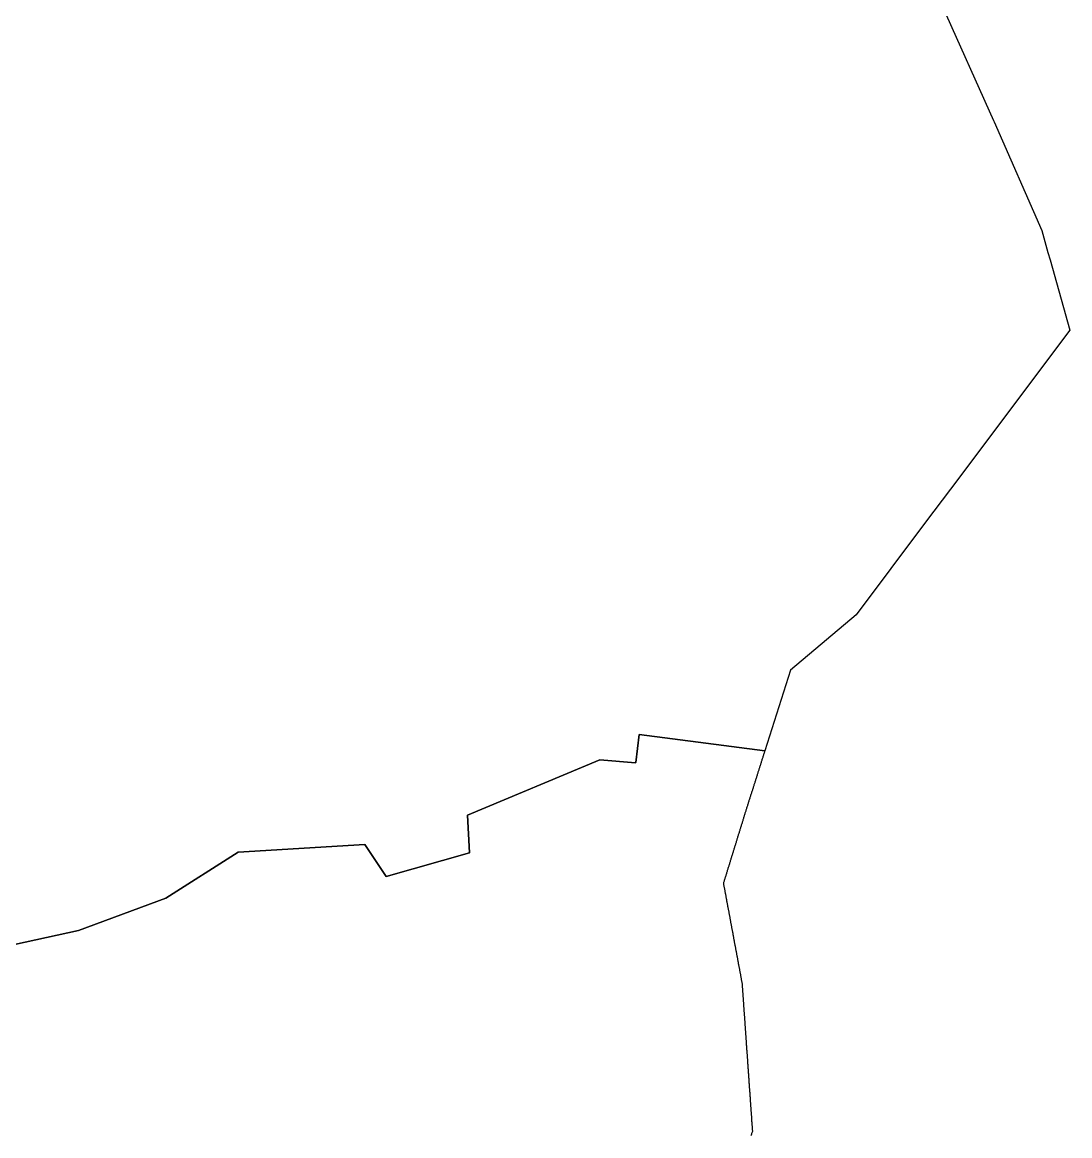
# Model space of a CAD drawing. Header units: inches. Extents: x 130170 to 284068, y 377793 to 804530.
# Drawn here: x 204872 to 218235, y 462633 to 476843 of the extents above; entities that cross this region are included whole.
import ezdxf

# ---------------------------------------------------------------- set-up
doc = ezdxf.new("R2010")
doc.units = ezdxf.units.IN
doc.header["$MEASUREMENT"] = 0
doc.layers.add('muni_il', color=7, linetype='Continuous')

msp = doc.modelspace()

# ---------------------------------------------------------------- linework, layer by layer
at = {"layer": 'muni_il'}
for points in [[(216605, 477061), (217261, 475591), (217269, 475573), (217879, 474185), (217957, 473906), (217984, 473810), (218235, 472914), (216713, 470885), (216396, 470462), (215511, 469281), (215132, 468963), (214672, 468576), (214345, 467546), (212742, 467753), (212698, 467396), (212697, 467391), (212239, 467429), (210550, 466725), (210578, 466244), (209515, 465942), (209242, 466349), (207626, 466252), (206705, 465663), (205591, 465253), (204495, 465013)], [(204495, 465013), (205591, 465253), (206705, 465663), (207626, 466252), (209242, 466349), (209515, 465942), (210578, 466244), (210550, 466725), (212239, 467429), (212697, 467391), (212698, 467396), (212742, 467753), (214345, 467546), (214342, 467537), (214339, 467527), (214336, 467518), (214333, 467508), (214330, 467499), (214327, 467489), (214324, 467480), (214321, 467470), (214318, 467461), (214315, 467451), (214312, 467442), (214309, 467432), (214306, 467423), (214303, 467413), (214300, 467404), (214297, 467394), (214294, 467385), (214291, 467375), (214288, 467366), (214285, 467356), (214282, 467347), (214279, 467337), (214276, 467328), (214273, 467318), (214270, 467309), (214267, 467299), (214264, 467290), (214261, 467280), (214258, 467271), (214255, 467261), (214252, 467252), (214249, 467242), (214246, 467233), (214243, 467223), (214240, 467214), (214237, 467204), (214234, 467195), (214231, 467185), (214228, 467176), (214225, 467166), (214222, 467157), (214219, 467147), (214216, 467138), (214213, 467128), (214210, 467119), (214207, 467109), (214204, 467100), (214201, 467090), (214198, 467081), (214195, 467071), (214192, 467062), (214189, 467052), (214186, 467043), (214183, 467033), (214179, 467024), (214176, 467015), (214173, 467005), (214170, 466996), (214167, 466986), (214164, 466977), (214161, 466967), (214158, 466958), (214155, 466948), (214152, 466939), (214149, 466929), (214146, 466920), (214143, 466910), (214140, 466901), (214137, 466891), (214134, 466882), (214131, 466872), (214128, 466863), (214125, 466853), (214122, 466844), (214119, 466834), (214116, 466825), (214113, 466815), (214110, 466806), (214107, 466796), (214104, 466787), (214101, 466777), (214098, 466768), (214095, 466758), (214092, 466749), (214089, 466739), (214086, 466730), (214083, 466720), (214080, 466711), (214077, 466701), (214074, 466692), (214071, 466682), (214068, 466672), (214066, 466663), (214063, 466653), (214060, 466644), (214057, 466634), (214054, 466625), (214051, 466615), (214048, 466606), (214045, 466596), (214042, 466587), (214039, 466577), (214036, 466568), (214033, 466558), (214030, 466549), (214028, 466539), (214025, 466530), (214022, 466520), (214019, 466511), (214016, 466501), (214013, 466492), (214010, 466482), (214007, 466473), (214004, 466463), (214001, 466454), (213998, 466444), (213995, 466435), (213992, 466425), (213989, 466416), (213987, 466406), (213984, 466396), (213981, 466387), (213978, 466377), (213975, 466368), (213972, 466358), (213969, 466349), (213966, 466339), (213963, 466330), (213960, 466320), (213957, 466311), (213954, 466301), (213951, 466292), (213948, 466282), (213946, 466273), (213943, 466263), (213940, 466254), (213937, 466244), (213934, 466235), (213931, 466225), (213928, 466216), (213925, 466206), (213922, 466197), (213919, 466187), (213916, 466178), (213913, 466168), (213910, 466159), (213907, 466149), (213905, 466140), (213902, 466130), (213899, 466120), (213896, 466111), (213893, 466101), (213890, 466092), (213887, 466082), (213884, 466073), (213881, 466063), (213878, 466054), (213875, 466044), (213872, 466035), (213869, 466025), (213866, 466016), (213864, 466006), (213861, 465997), (213858, 465987), (213855, 465978), (213852, 465968), (213849, 465959), (213846, 465949), (213843, 465940), (213840, 465930), (213837, 465921), (213834, 465911), (213831, 465902), (213828, 465892), (213826, 465883), (213823, 465873), (213820, 465864), (213817, 465854), (213819, 465844), (213820, 465834), (213822, 465825), (213824, 465815), (213826, 465805), (213828, 465795), (213829, 465786), (213831, 465776), (213833, 465766), (213835, 465756), (213837, 465747), (213838, 465737), (213840, 465727), (213842, 465717), (213844, 465708), (213846, 465698), (213848, 465688), (213849, 465678), (213851, 465669), (213853, 465659), (213855, 465649), (213857, 465639), (213858, 465630), (213860, 465620), (213862, 465610), (213864, 465600), (213866, 465590), (213868, 465581), (213869, 465571), (213871, 465561), (213873, 465551), (213875, 465542), (213877, 465532), (213878, 465522), (213880, 465512), (213882, 465503), (213884, 465493), (213886, 465483), (213887, 465473), (213889, 465464), (213891, 465454), (213893, 465444), (213895, 465434), (213897, 465425), (213898, 465415), (213900, 465405), (213902, 465395), (213904, 465386), (213906, 465376), (213907, 465366), (213909, 465356), (213911, 465347), (213913, 465337), (213915, 465327), (213917, 465317), (213918, 465307), (213920, 465298), (213922, 465288), (213924, 465278), (213926, 465268), (213927, 465259), (213929, 465249), (213931, 465239), (213933, 465229), (213935, 465220), (213936, 465210), (213938, 465200), (213940, 465190), (213942, 465181), (213944, 465171), (213946, 465161), (213947, 465151), (213949, 465142), (213951, 465132), (213953, 465122), (213955, 465112), (213956, 465103), (213958, 465093), (213960, 465083), (213962, 465073), (213964, 465064), (213966, 465054), (213967, 465044), (213969, 465034), (213971, 465024), (213973, 465015), (213975, 465005), (213976, 464995), (213978, 464985), (213980, 464976), (213982, 464966), (213984, 464956), (213985, 464946), (213987, 464937), (213989, 464927), (213991, 464917), (213993, 464907), (213995, 464898), (213996, 464888), (213998, 464878), (214000, 464868), (214002, 464859), (214004, 464849), (214005, 464839), (214007, 464829), (214009, 464820), (214011, 464810), (214013, 464800), (214015, 464790), (214016, 464780), (214018, 464771), (214020, 464761), (214022, 464751), (214024, 464741), (214025, 464732), (214027, 464722), (214029, 464712), (214031, 464702), (214033, 464693), (214034, 464683), (214036, 464673), (214038, 464663), (214040, 464654), (214042, 464644), (214044, 464634), (214045, 464624), (214047, 464615), (214049, 464605), (214051, 464595), (214053, 464585), (214054, 464576), (214055, 464566), (214056, 464556), (214057, 464546), (214057, 464536), (214058, 464526), (214059, 464516), (214059, 464506), (214060, 464496), (214061, 464486), (214061, 464476), (214062, 464466), (214063, 464457), (214063, 464447), (214064, 464437), (214065, 464427), (214066, 464417), (214066, 464407), (214067, 464397), (214068, 464387), (214068, 464377), (214069, 464367), (214070, 464357), (214070, 464347), (214071, 464337), (214072, 464328), (214072, 464318), (214073, 464308), (214074, 464298), (214075, 464288), (214075, 464278), (214076, 464268), (214077, 464258), (214077, 464248), (214078, 464238), (214079, 464228), (214079, 464218), (214080, 464209), (214081, 464199), (214081, 464189), (214082, 464179), (214083, 464169), (214084, 464159), (214084, 464149), (214085, 464139), (214086, 464129), (214086, 464119), (214087, 464109), (214088, 464099), (214088, 464089), (214089, 464080), (214090, 464070), (214091, 464060), (214091, 464050), (214092, 464040), (214093, 464030), (214093, 464020), (214094, 464010), (214095, 464000), (214095, 463990), (214096, 463980), (214097, 463970), (214097, 463961), (214098, 463951), (214099, 463941), (214100, 463931), (214100, 463921), (214101, 463911), (214102, 463901), (214102, 463891), (214103, 463881), (214104, 463871), (214104, 463861), (214105, 463851), (214106, 463841), (214106, 463832), (214107, 463822), (214108, 463812), (214109, 463802), (214109, 463792), (214110, 463782), (214111, 463772), (214111, 463762), (214112, 463752), (214113, 463742), (214113, 463732), (214114, 463722), (214115, 463713), (214116, 463703), (214116, 463693), (214117, 463683), (214118, 463673), (214118, 463663), (214119, 463653), (214120, 463643), (214120, 463633), (214121, 463623), (214122, 463613), (214122, 463603), (214123, 463593), (214124, 463584), (214125, 463574), (214125, 463564), (214126, 463554), (214127, 463544), (214127, 463534), (214128, 463524), (214129, 463514), (214129, 463504), (214130, 463494), (214131, 463484), (214131, 463474), (214132, 463465), (214133, 463455), (214134, 463445), (214134, 463435), (214135, 463425), (214136, 463415), (214136, 463405), (214137, 463395), (214138, 463385), (214138, 463375), (214139, 463365), (214140, 463355), (214141, 463345), (214141, 463335), (214142, 463325), (214143, 463315), (214143, 463306), (214144, 463296), (214145, 463286), (214145, 463276), (214146, 463266), (214147, 463256), (214147, 463246), (214148, 463236), (214149, 463226), (214150, 463216), (214150, 463206), (214151, 463196), (214152, 463186), (214152, 463176), (214153, 463166), (214154, 463156), (214154, 463146), (214155, 463136), (214156, 463126), (214157, 463116), (214157, 463106), (214158, 463097), (214159, 463087), (214159, 463077), (214160, 463067), (214161, 463057), (214161, 463047), (214162, 463037), (214163, 463027), (214163, 463017), (214164, 463007), (214165, 462997), (214166, 462987), (214166, 462977), (214167, 462967), (214168, 462957), (214168, 462947), (214169, 462937), (214170, 462927), (214170, 462917), (214171, 462907), (214172, 462897), (214173, 462887), (214173, 462878), (214174, 462868), (214175, 462858), (214175, 462848), (214176, 462838), (214177, 462828), (214177, 462818), (214178, 462808), (214179, 462798), (214179, 462788), (214180, 462778), (214181, 462768), (214182, 462758), (214182, 462748), (214183, 462738), (214184, 462728), (214184, 462718), (214185, 462708), (214186, 462698), (214186, 462688), (214183, 462679), (214180, 462670), (214176, 462660), (214173, 462651), (214170, 462642), (214166, 462632)]]:
    msp.add_lwpolyline(points, dxfattribs=at)

doc.saveas('drawing.dxf')
